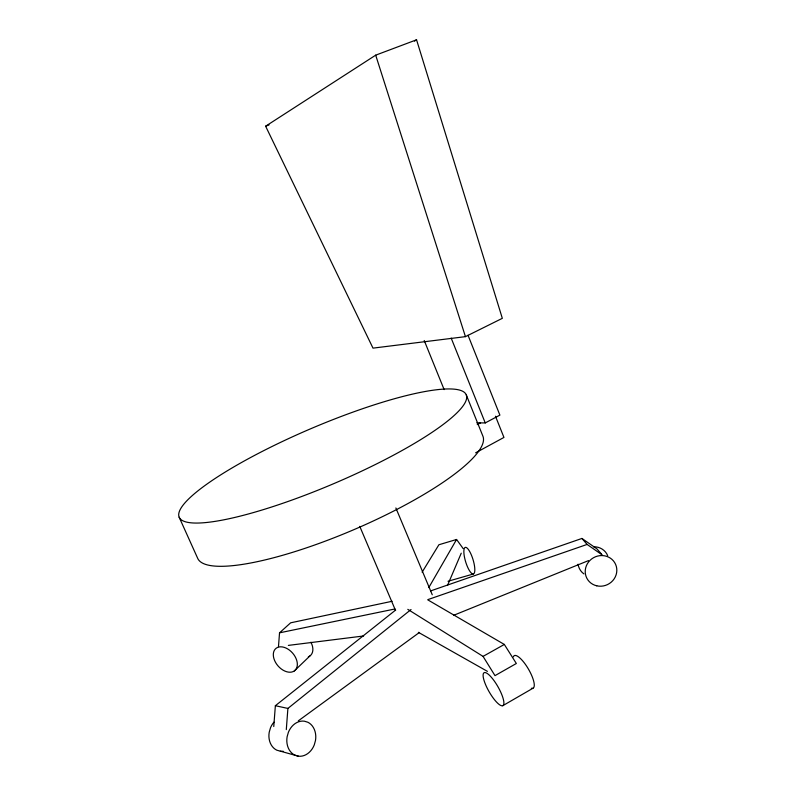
<?xml version="1.0" encoding="UTF-8"?>
<svg xmlns="http://www.w3.org/2000/svg" width="796" height="796" viewBox="0 0 796 796"><rect width="100%" height="100%" fill="white"/><g stroke="black" fill="none" stroke-linecap="round" stroke-linejoin="round"><path stroke-width="1.19" d="M286.301 729.614L287.893 708.43L411.044 609.527M278.481 646.631L279.535 632.83L290.649 622.82L392.11 601.279M273.764 726.539L275.366 705.714L395.642 610.044M447.601 585.199L461.242 553.2M428.785 587.597L456.576 539.469L463.182 548.623M422.119 572.195L438.904 544.753L456.576 539.469M294.341 670.919A14.547 9.711 49.2 0 0 287.714 648.959A14.547 9.711 49.2 0 0 273.933 658.68A14.547 9.711 49.2 0 0 294.341 670.919L309.853 656.013M298.311 720.848L419.432 632.442M265.625 126.216L375.692 55.163L416.557 39.8L502.326 318.33L465.441 336.648L372.996 348.131L265.625 126.216L269.058 124.892M414.457 41.113L416.557 39.8M502.734 705.714A18.945 5.074 60.2 0 0 492.993 679.267A18.945 5.074 60.2 0 0 484.764 682.58A18.945 5.074 60.2 0 0 502.734 705.714L532.972 688.242M483.053 656.392L504.326 644.452L516.345 663.496L494.993 675.635L483.053 656.392L407.801 609.348M475.62 452.825L503.948 437.432L495.48 416.238M477.262 424.596L480.466 422.885M476.774 422.855L485.252 422.925L499.888 415.114L468.008 335.225M453.82 615.238L588.493 560.613M430.736 590.871L581.946 538.444L596.891 548.832L601.527 554.125M428.328 599.448L587.1 544.434L602.303 555.001M448.029 581.259L473.292 574.015A13.9 3.851 73 0 0 470.645 553.379A13.9 3.851 73 0 0 464.068 554.683A13.9 3.851 73 0 0 473.292 574.015M279.535 632.83L394.975 608.97M288.351 645.397L363.613 635.974M275.366 705.714L287.893 708.43M273.963 722.171A17.602 14.248 -77.2 0 0 270.481 727.842L269.217 732.23A17.154 13.9 -77.2 0 0 276.809 750.19L298.45 756.2A18.019 14.457 -77.8 0 0 314.271 744.897L315.495 740.459A17.562 14.089 -77.8 0 0 307.903 722.27L304.351 721.176A18.019 14.457 -77.8 0 0 288.391 732.28L287.117 736.778A17.572 14.099 -77.8 0 0 294.858 755.155L298.45 756.2M418.358 632.313L487.431 671.366M427.721 599.816L504.326 644.452M581.946 538.444L587.1 544.434M179.17 517.241L197.627 558.195A155.14 35.273 -23.2 0 0 353.444 529.847A155.14 35.273 -23.2 0 0 482.953 436.298L466.247 394.816A156.046 29.77 -23.1 0 0 241.695 462.406A156.046 29.77 -23.1 0 0 260.083 510.614A156.046 29.77 -23.1 0 0 466.247 394.816M359.762 526.375L395.552 610.502M395.871 507.967L432.258 594.771M424.228 340.519L444.138 389.602M451.173 338.081L485.252 422.925M375.692 55.163L465.441 336.648M513.36 656.859A18.796 5.522 59.8 0 1 528.713 669.555A18.796 5.522 59.8 0 1 531.33 688.242M583.916 573.906A15.562 14.796 -27.4 0 1 578.095 564.205M593.508 546.782A15.562 14.796 -27.4 0 1 607.666 555.578M310.898 642.213A14.278 9.691 49 0 1 308.341 656.819M283.157 751.215A17.602 14.258 -77.2 0 1 280.361 751.215M596.761 585.816A15.97 15.154 -27.3 0 0 616.333 566.453A15.97 15.154 -27.3 0 0 589.975 560.394A15.97 15.154 -27.3 0 0 596.761 585.816"/></g></svg>
